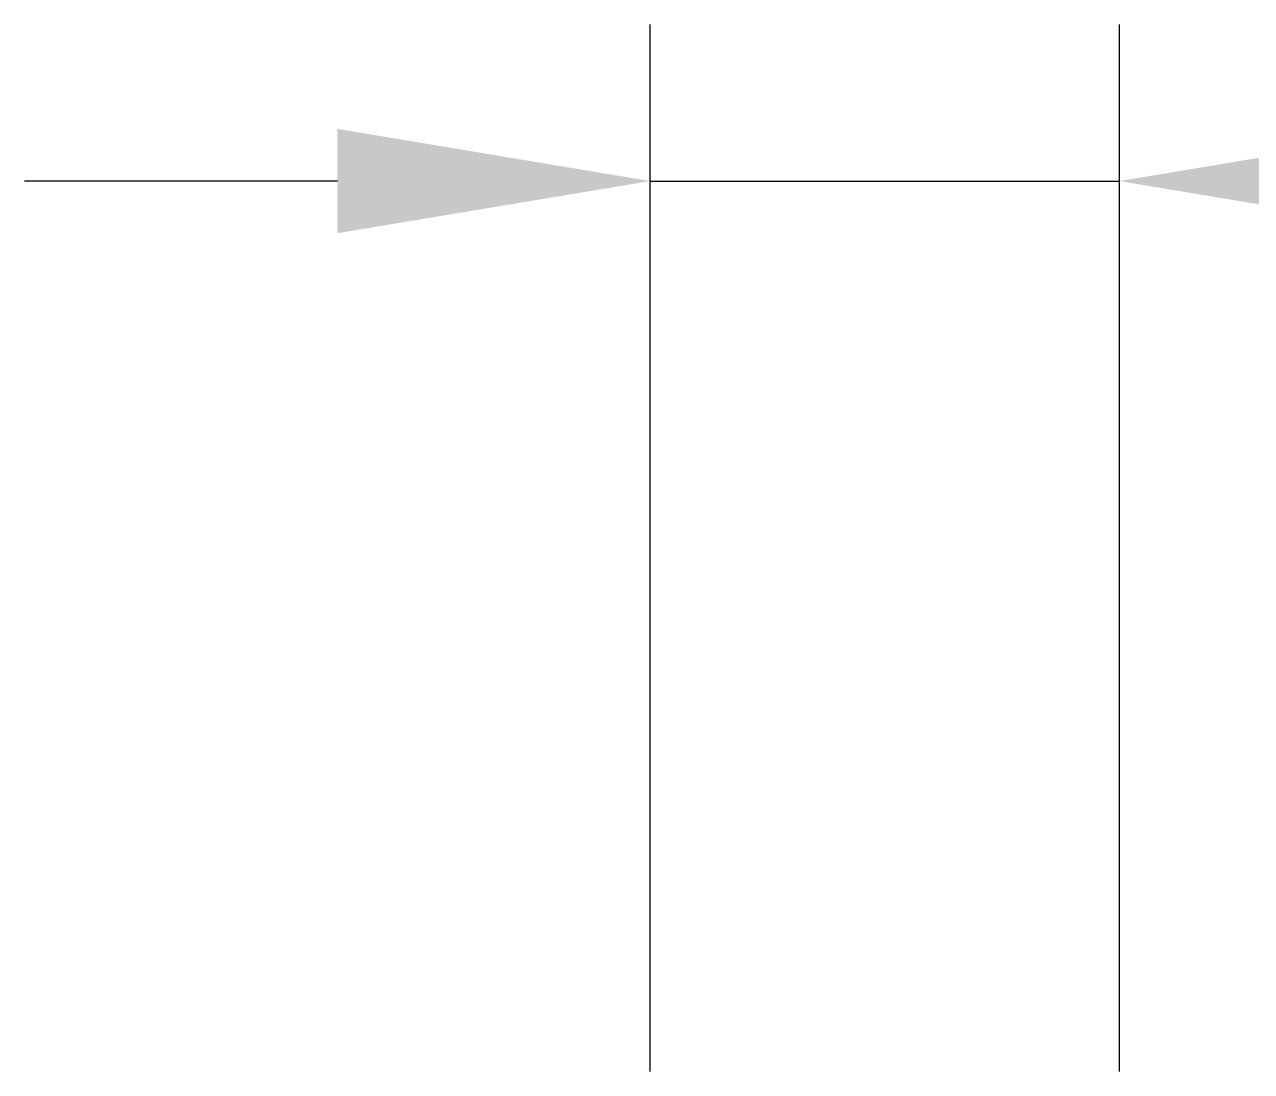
# Model space of a CAD drawing. Header units: millimetres. Extents: x 150937 to 394412, y 327166 to 584759.
# Drawn here: x 196442.1 to 196834.3, y 388435.1 to 388769.5 of the extents above; entities that cross this region are included whole.
import ezdxf

# ---------------------------------------------------------------- set-up
doc = ezdxf.new("R2010")
doc.units = ezdxf.units.MM
doc.styles.get("Standard").update_dxf_attribs({"font": 'arial.ttf'})
doc.dimstyles.new('ISO-25', dxfattribs={"dimtxt": 2.5, "dimasz": 2.5, "dimexe": 1.25, "dimexo": 0.625, "dimtad": 1, "dimtxsty": 'Standard', "dimcen": 2.5, "dimadec": 0, "dimazin": 0, "dimtfac": 1, "dimtmove": 0, "dimatfit": 3, "dimfxl": 0, "dimarcsym": 0})

# ---------------------------------------------------------------- blocks, each defined once
blk = doc.blocks.new('*D76')
at = {"color": 161, "lineweight": -2, "transparency": 16777216}
for p, q in [((5000, 4100), (5000, 4434.43)), ((5150.01, 4100), (5150.01, 4434.43)), ((4900, 4384.43), (4800, 4384.43)), ((5000, 4384.43), (5150.01, 4384.43)), ((5250.01, 4384.43), (7255.42, 4384.43))]:
    blk.add_line(p, q, dxfattribs=at)
at = {"color": 161, "transparency": 16777216}
for points in [[(4900, 4401.1), (4900, 4367.77), (5000, 4384.43)], [(5250.01, 4401.1), (5250.01, 4367.77), (5150.01, 4384.43)]]:
    blk.add_solid(points, dxfattribs=at)
at = {"color": 6, "transparency": 16777216, "insert": (6302.72, 4447.97), "char_height": 100, "attachment_point": 5}
blk.add_mtext('150{\\fGulim|b0|i0|c129|p50;mm 공간 필요(모터 반대쪽)}', dxfattribs=at)
blk = doc.blocks.new('치수선_bearing_space')
dim = blk.add_linear_dim(base=(150.01, 884.43), p1=(0, 0), p2=(150.01, 0), text='<>{\\fGulim|b0|i0|c129|p50;mm 공간 필요(모터 반대쪽)}', dimstyle='ISO-25', override={"dimtxt": 100, "dimasz": 100, "dimexe": 50, "dimexo": 600, "dimdec": 0, "dimclrd": 161, "dimclre": 161, "dimclrt": 6})
dim.commit()
dim.dimension.update_dxf_attribs({"geometry": '*D76', "text_midpoint": (1302.72, 947.97), "insert": (-5000, -3500)})

msp = doc.modelspace()

# ---------------------------------------------------------------- block references
msp.add_blockref('치수선_bearing_space', (196642.115, 387835.079))

doc.saveas('drawing.dxf')
